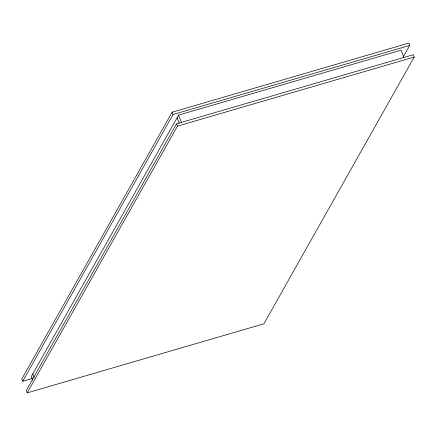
<?xml version="1.0" encoding="UTF-8"?>
<svg xmlns="http://www.w3.org/2000/svg" width="436" height="436" viewBox="0 0 436 436"><rect width="100%" height="100%" fill="white"/><g stroke="black" fill="none" stroke-linecap="round" stroke-linejoin="round"><path stroke-width="0.65" d="M403.371 56.702L409.72 45.442L408.821 43.12L172.106 112.199L21.8 378.949L22.694 381.271L32.504 378.41M22.694 381.271L173.005 114.521L409.72 45.442M403.981 57.612L401.115 50.178L178.602 115.115L31.299 376.535L32.733 380.247M176.585 123.808L26.28 390.558L27.179 392.88L263.894 323.801L414.2 57.051L413.306 54.729L176.585 123.808L177.485 126.129L27.179 392.88M177.485 126.129L414.2 57.051M178.602 115.115L181.469 122.549M177.098 117.785L179.25 123.355M172.106 112.199L173.005 114.521M32.804 373.865L34.237 377.581"/></g></svg>
